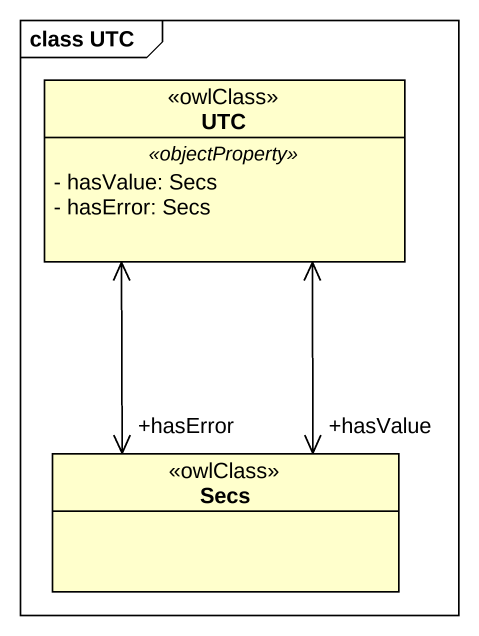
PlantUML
@startuml
mainframe class UTC
hide circle
hide empty members
skinparam classAttributeIconSize 0
class UTC <<owlClass>> {
  .. <<objectProperty>> ..
  - hasValue: Secs
  - hasError: Secs
}
class Secs <<owlClass>>
UTC <--> "+hasError" Secs
UTC <--> "+hasValue" Secs
@enduml
